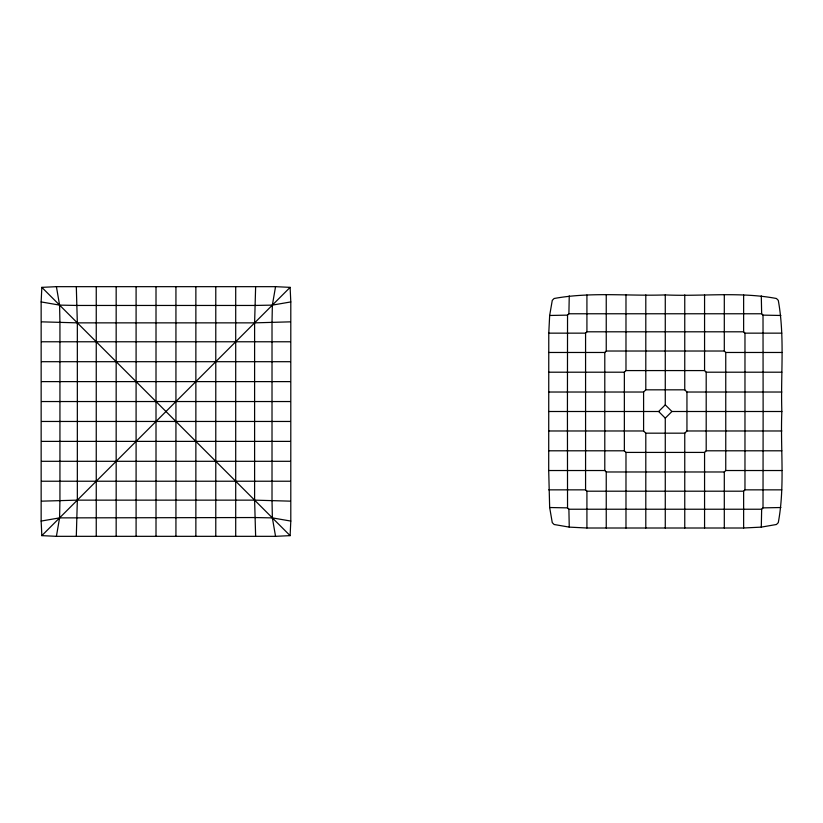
<?xml version="1.0" encoding="UTF-8"?>
<svg xmlns="http://www.w3.org/2000/svg" width="823" height="823" viewBox="0 0 823 823"><rect width="100%" height="100%" fill="white"/><g stroke="black" fill="none" stroke-linecap="round" stroke-linejoin="round"><path stroke-width="1.23" d="M548.704 470.53L548.776 333.15L549.661 315.476L552.274 300.344L554.116 298.502C590.729 291.774 628.268 296.229 665.272 294.922C702.235 296.589 739.846 291.558 776.428 298.502L778.28 300.344C784.947 336.967 780.564 374.486 781.85 411.5C780.276 448.484 785.121 486.054 778.28 522.656L776.428 524.498L761.296 527.121L743.632 528.006L586.922 528.006L569.249 527.121L554.116 524.498L552.274 522.656L549.661 507.524L548.704 470.53L604.792 470.53L606.242 471.98L606.242 528.068M586.922 528.006L586.922 491.197L585.575 489.85L585.575 333.15L586.922 331.803L586.922 294.994M606.242 294.932L606.242 351.02L604.792 352.47L604.792 470.53M704.57 528.068L704.57 452.413L706.196 450.798L706.196 372.202L704.57 370.587L665.272 370.576L625.984 370.587L624.359 372.202L624.359 450.798L625.984 452.413L625.984 528.068M625.984 370.587L625.984 294.932M643.596 392.026L643.596 430.974L645.798 433.176L684.757 433.176L686.948 430.974L686.948 392.026L684.757 389.824L645.798 389.824L643.596 392.026L548.704 392.026M645.798 433.176L645.798 528.068M645.798 294.932L645.798 389.824M684.757 528.068L684.757 433.176M684.757 389.824L684.757 294.932M704.57 294.932L704.57 370.587M724.302 294.932L724.302 351.02L725.752 352.47L725.763 430.985L725.752 470.53L724.302 471.98L724.302 528.068M781.778 489.85L744.969 489.85L743.632 491.197L743.632 528.006M743.632 294.994L743.632 331.803L744.969 333.15L781.778 333.15M744.969 333.15L744.969 489.85M96.25 535.814L96.25 287.186M235.707 287.186L235.707 535.814M569.249 295.879L568.899 313.769L567.541 315.127L567.428 411.5L567.541 507.873L568.899 509.231L569.249 527.121M761.296 527.121L761.656 509.231L763.014 507.873L763.127 411.5L763.014 315.127L761.656 313.769L761.296 295.879M41.15 521.072L41.15 301.928L41.829 287.361L56.406 286.671L275.551 286.671L290.118 287.361L290.797 301.928L290.797 521.072L290.118 535.639L275.551 536.329L56.406 536.329L41.829 535.639L41.15 521.072L59.585 517.883L254.708 517.544L272.362 517.883L290.797 521.072M76.323 535.814L77.341 500.137L77.341 322.863L76.323 287.186M255.624 287.186L254.605 322.863L254.605 500.137L255.624 535.814M56.406 536.329L59.585 517.883L59.935 500.23L59.935 322.77L59.585 305.117L56.406 286.671M275.551 286.671L272.362 305.117L272.012 322.77L272.012 500.23L272.362 517.883L275.551 536.329M41.829 535.639L290.118 287.361M548.704 411.5L658.637 411.5L665.272 404.854L665.272 294.922M665.272 528.078L665.272 418.146L671.918 411.5L781.85 411.5M290.797 301.928L272.362 305.117L254.708 305.456L77.239 305.456L59.585 305.117L41.15 301.928M290.293 321.844L254.605 322.863L77.341 322.863L41.664 321.844M41.664 501.156L77.341 500.137L254.605 500.137L290.293 501.156M549.661 315.476L567.541 315.127M763.014 507.873L780.893 507.524M568.899 313.769L761.656 313.769M761.656 509.231L568.899 509.231M290.293 341.771L41.664 341.771M41.664 481.229L290.293 481.229M586.922 331.803L743.632 331.803M548.776 333.15L585.575 333.15M724.302 351.02L606.242 351.02M548.704 352.47L604.792 352.47M725.752 352.47L781.85 352.47M41.664 361.698L290.293 361.698M548.704 372.202L624.359 372.202M706.196 372.202L781.84 372.202M41.664 381.615L290.293 381.615M781.85 392.026L686.948 392.026M41.664 401.542L290.293 401.542M41.664 421.458L290.293 421.458M548.704 430.974L643.596 430.974M686.948 430.974L781.85 430.974M41.664 441.385L290.293 441.385M548.704 450.798L624.359 450.798M706.196 450.798L781.84 450.798M625.984 452.413L704.57 452.413M41.664 461.302L290.293 461.302M781.85 470.53L725.752 470.53M606.242 471.98L724.302 471.98M548.776 489.85L585.575 489.85M586.922 491.197L743.632 491.197M763.014 315.127L780.893 315.476M549.661 507.524L567.541 507.873M665.272 404.854L671.918 411.5M658.637 411.5L665.272 418.146M41.829 287.361L290.118 535.639M215.78 287.186L215.78 535.814M195.864 287.186L195.864 535.814M175.937 287.186L175.937 535.814M156.01 287.186L156.01 535.814M136.093 287.186L136.093 535.814M116.166 287.186L116.166 535.814"/></g></svg>
